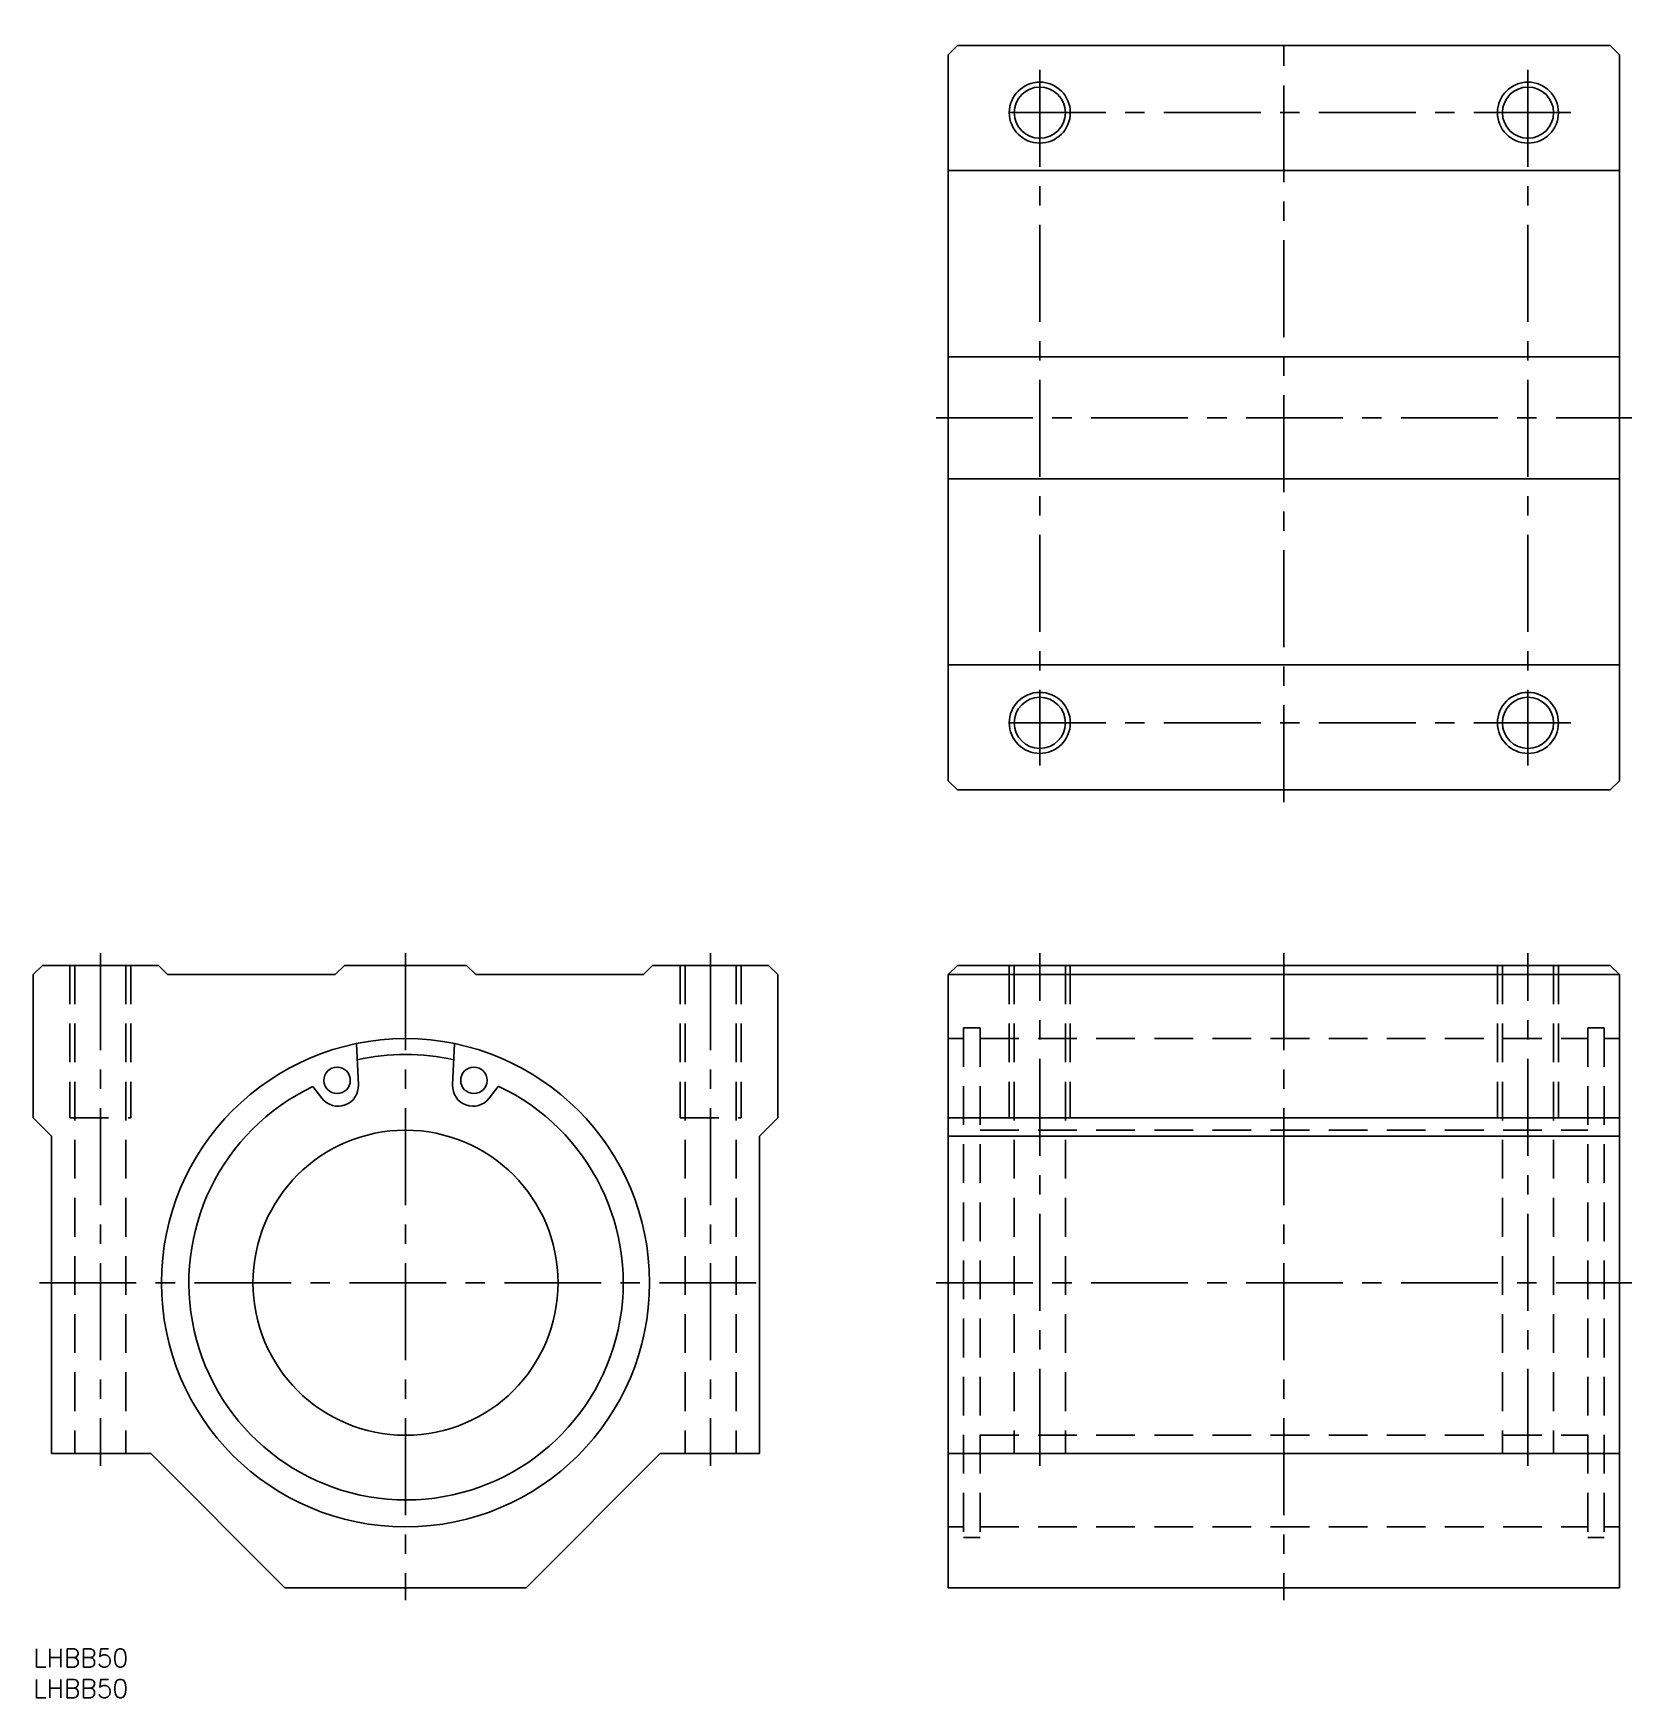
# Model space of a CAD drawing. Extents: x 0 to 262, y -8 to 265.
import ezdxf

# ---------------------------------------------------------------- set-up
doc = ezdxf.new("R2010")
doc.units = 0
doc.header["$LTSCALE"] = 0.5
doc.linetypes.add('CENTER', pattern=[50.8, 31.75, -6.35, 6.35, -6.35])
doc.linetypes.add('DASHED', pattern=[19.05, 12.7, -6.35])
for name, color, linetype in [('MSM_CENTER', 1, 'CENTER'), ('MSM_CONTINUOUS', 7, 'CONTINUOUS'), ('MSM_DASHED', 4, 'DASHED'), ('MSM_NARROW', 5, 'CONTINUOUS'), ('MSM_PART_NUMBER', 7, 'CONTINUOUS')]:
    doc.layers.add(name, color=color, linetype=linetype)
doc.styles.get("Standard").update_dxf_attribs({"font": 'txt.shx', "height": 3, "bigfont": 'bigfont.shx'})

# ---------------------------------------------------------------- blocks, each defined once
blk = doc.blocks.new('*U2')
at = {"layer": 'MSM_PART_NUMBER'}
blk.add_text('LHBB50', height=3, dxfattribs=at).set_placement((0, -3))
blk = doc.blocks.new('*U3')
at = {"layer": 'MSM_PART_NUMBER'}
blk.add_text('LHBB50', height=3, dxfattribs=at).set_placement((0, -8))

msp = doc.modelspace()

# ---------------------------------------------------------------- linework, layer by layer
at = {"layer": 'MSM_CENTER'}
for p, q in [((204.95, 138.75), (204.95, 264.75)), ((164.95, 258.75), (164.95, 144.75)), ((244.95, 258.75), (244.95, 144.75)), ((251.95, 251.75), (157.95, 251.75)), ((147.95, 201.75), (261.95, 201.75)), ((251.95, 151.75), (157.95, 151.75)), ((11, 114), (11, 30)), ((61, 114), (61, 8)), ((111, 114), (111, 30)), ((164.95, 30), (164.95, 114)), ((204.95, 114), (204.95, 8)), ((244.95, 30), (244.95, 114)), ((1, 60), (121, 60)), ((147.95, 60), (261.95, 60))]:
    msp.add_line(p, q, dxfattribs=at)
at = {"layer": 'MSM_CONTINUOUS'}
for p, q in [((149.95, 261.25), (151.45, 262.75)), ((151.45, 262.75), (258.45, 262.75)), ((259.95, 261.25), (258.45, 262.75)), ((149.95, 142.25), (149.95, 261.25)), ((259.95, 142.25), (259.95, 261.25)), ((149.95, 242.25), (259.95, 242.25)), ((149.95, 211.75), (259.95, 211.75)), ((149.95, 191.75), (259.95, 191.75)), ((149.95, 161.25), (259.95, 161.25)), ((149.95, 142.25), (151.45, 140.75)), ((259.95, 142.25), (258.45, 140.75)), ((151.45, 140.75), (258.45, 140.75)), ((0, 110.5), (1.5, 112)), ((20.5, 112), (1.5, 112)), ((20.5, 112), (22, 110.5)), ((49.5, 110.5), (51, 112)), ((71, 112), (51, 112)), ((71, 112), (72.5, 110.5)), ((100, 110.5), (101.5, 112)), ((120.5, 112), (101.5, 112)), ((120.5, 112), (122, 110.5)), ((151.45, 112), (149.95, 110.5)), ((258.45, 112), (151.45, 112)), ((258.45, 112), (259.95, 110.5)), ((0, 110.5), (0, 87)), ((22, 110.5), (49.5, 110.5)), ((72.5, 110.5), (100, 110.5)), ((122, 110.5), (122, 87)), ((149.95, 110.5), (149.95, 10)), ((149.95, 110.5), (259.95, 110.5)), ((259.95, 110.5), (259.95, 10)), ((53.28, 92.41), (52.98, 99.13)), ((68.72, 92.41), (69.01, 99.13)), ((47.3, 90.23), (45.83, 92.15)), ((74.7, 90.23), (76.17, 92.15)), ((0, 87), (3, 84)), ((122, 87), (119, 84)), ((149.95, 87), (259.95, 87)), ((3, 84), (3, 32)), ((119, 84), (119, 32)), ((149.95, 84), (259.95, 84)), ((61, 59.91), (61, 60.09)), ((60.91, 60), (61.09, 60)), ((19.25, 32), (3, 32)), ((41.25, 10), (19.25, 32)), ((80.75, 10), (102.75, 32)), ((102.75, 32), (119, 32)), ((149.95, 32), (259.95, 32)), ((80.75, 10), (41.25, 10)), ((259.95, 10), (149.95, 10))]:
    msp.add_line(p, q, dxfattribs=at)
for centre, radius in [((164.95, 251.75), 4.19), ((244.95, 251.75), 4.19), ((164.95, 151.75), 4.19), ((244.95, 151.75), 4.19), ((61, 60), 40), ((49.78, 93.17), 2.17), ((72.22, 93.17), 2.17), ((61, 60), 25)]:
    msp.add_circle(centre, radius, dxfattribs=at)
for centre, radius, start, end in [((61, 62.5), 34.92, 76.9236, 103.0764), ((61.09, 60), 35.59, 115.3865, 64.8759), ((49.95, 92.26), 3.33, 217.5057, 2.4933), ((72.05, 92.26), 3.33, 177.5067, 322.4943)]:
    msp.add_arc(centre, radius, start, end, dxfattribs=at)
at = {"layer": 'MSM_DASHED'}
for p, q in [((6, 112), (6, 87)), ((6.81, 112), (6.81, 32)), ((15.19, 112), (15.19, 32)), ((16, 112), (16, 87)), ((106, 112), (106, 87)), ((106.81, 112), (106.81, 32)), ((115.19, 112), (115.19, 32)), ((116, 112), (116, 87)), ((159.95, 112), (159.95, 87)), ((160.77, 112), (160.77, 32)), ((169.14, 112), (169.14, 32)), ((169.95, 112), (169.95, 87)), ((239.95, 112), (239.95, 87)), ((240.77, 112), (240.77, 32)), ((249.14, 112), (249.14, 32)), ((249.95, 112), (249.95, 87)), ((152.45, 101.75), (152.45, 18.25)), ((152.45, 101.75), (155.15, 101.75)), ((155.15, 101.75), (155.15, 18.25)), ((254.75, 101.75), (254.75, 18.25)), ((254.75, 101.75), (257.45, 101.75)), ((257.45, 101.75), (257.45, 18.25)), ((149.95, 100), (152.45, 100)), ((155.15, 100), (254.75, 100)), ((257.45, 100), (259.95, 100)), ((6, 87), (16, 87)), ((106, 87), (116, 87)), ((155.15, 85), (254.75, 85)), ((159.95, 87), (169.95, 87)), ((239.95, 87), (249.95, 87)), ((155.15, 35), (254.75, 35)), ((149.95, 20), (152.45, 20)), ((155.15, 20), (254.75, 20)), ((257.45, 20), (259.95, 20)), ((152.45, 18.25), (155.15, 18.25)), ((254.75, 18.25), (257.45, 18.25))]:
    msp.add_line(p, q, dxfattribs=at)
at = {"layer": 'MSM_NARROW'}
for centre in [(164.95, 251.75), (244.95, 251.75), (164.95, 151.75), (244.95, 151.75)]:
    msp.add_circle(centre, 5, dxfattribs=at)

# ---------------------------------------------------------------- block references
at = {"layer": 'MSM_CONTINUOUS'}
for name in ['*U2', '*U3']:
    msp.add_blockref(name, (0, 0), dxfattribs=at)

doc.saveas('drawing.dxf')
